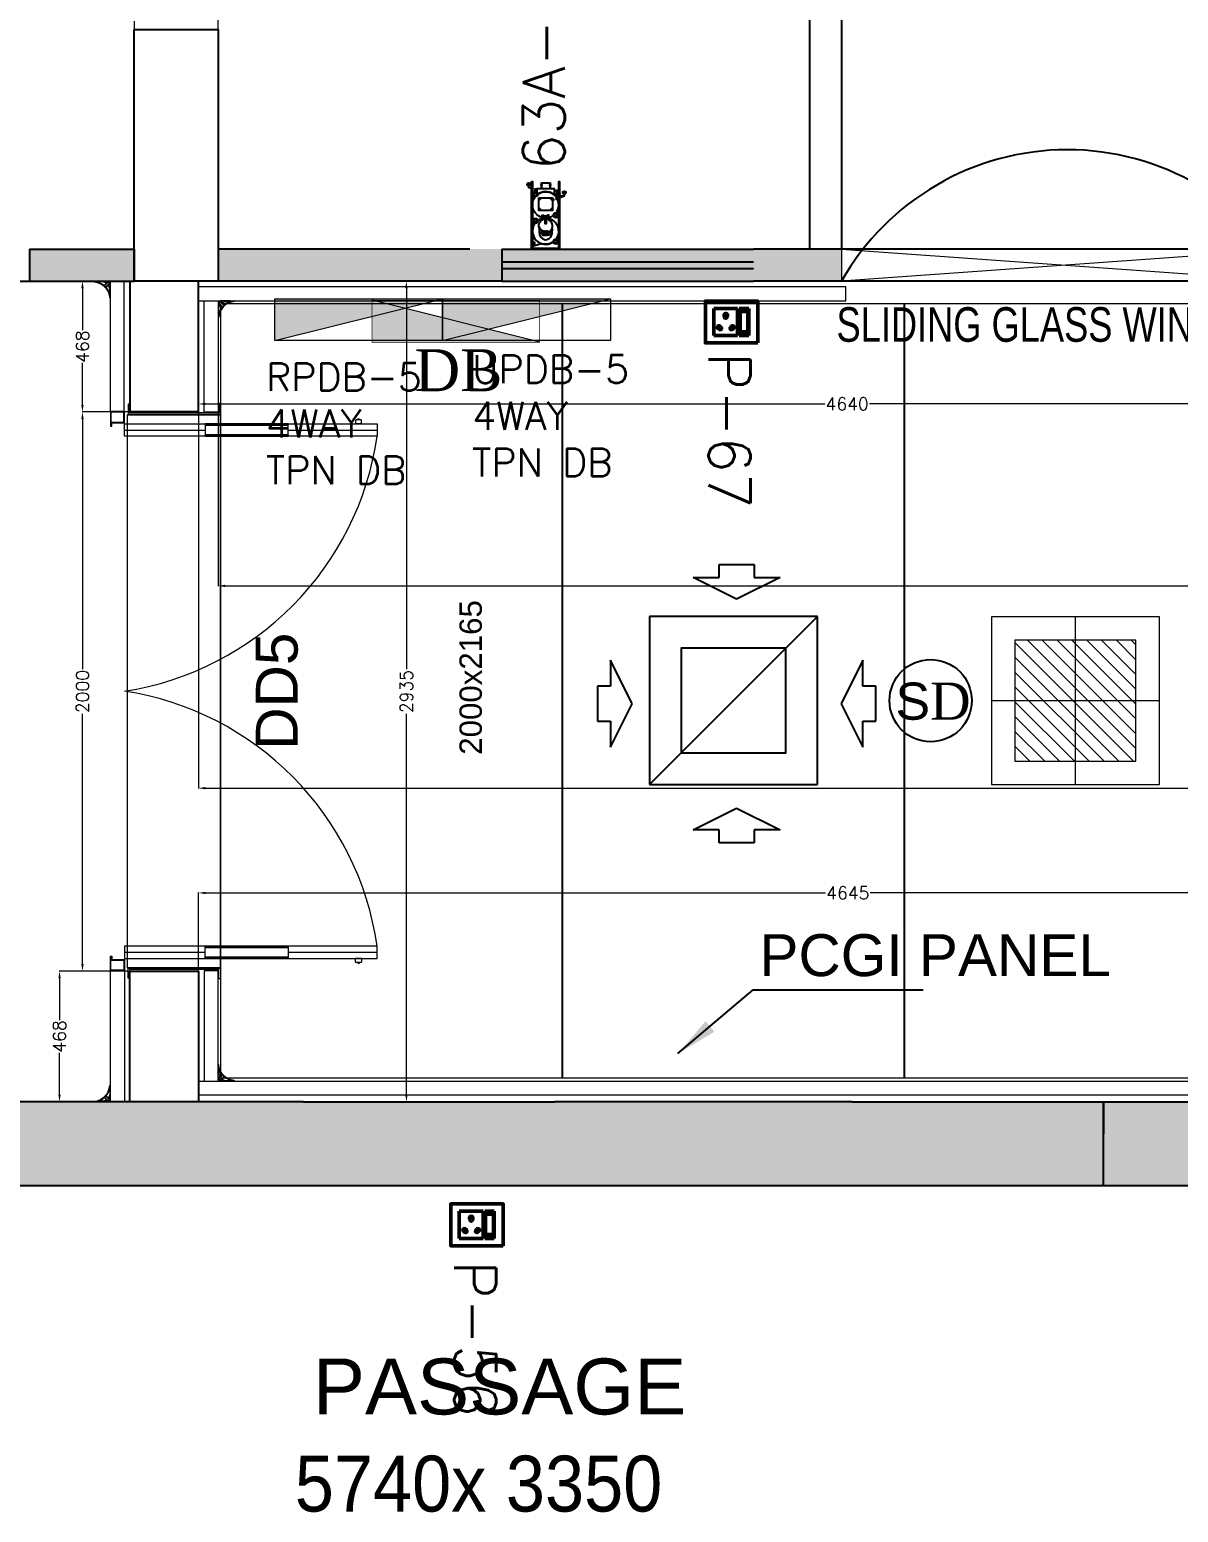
# Model space of a CAD drawing. Extents: x 11369658 to 11598203, y -3946797 to -3787209.
# Drawn here: x 11389994 to 11394102, y -3872175 to -3866871 of the extents above; entities that cross this region are included whole.
import ezdxf

# ---------------------------------------------------------------- set-up
doc = ezdxf.new("R2010")
doc.units = 0
doc.header["$MEASUREMENT"] = 0
doc.header["$PDMODE"] = 35
for name, pattern in [('CENTER', [0]), ('CENTER2', [1.125, 0.75, -0.125, 0.125, -0.125]), ('HIDDEN', [0.375, 0.25, -0.125])]:
    doc.linetypes.add(name, pattern=pattern)
doc.layers.get('0').update_dxf_attribs({"linetype": 'CONTINUOUS'})
doc.layers.get('Defpoints').update_dxf_attribs({"color": 251, "linetype": 'CONTINUOUS'})
for name, color, linetype, lineweight in [('0 Room description', 210, 'CONTINUOUS', 5), ('0.0', 8, 'CONTINUOUS', 0), ('Ahlada 50mm Wall Panel PCGI', 94, 'CONTINUOUS', 5), ('Ahlada Ceiling Panels', 202, 'CONTINUOUS', 5), ('Ahlada Coving', 3, 'CONTINUOUS', 0), ('Dim( Actpl )', 7, 'CONTINUOUS', 5), ('Double Leaf Door', 4, 'CONTINUOUS', 18), ('Double Leaf Door Emergency', 1, 'CONTINUOUS', 18), ('ELE-1 NO 6-16A RAW POWER SOCKET', 1, 'CONTINUOUS', 0), ('ELE-36W LED LIGHT', 210, 'CONTINUOUS', 18), ('ELE-POWER SOCKET TEXT', 7, 'CONTINUOUS', 5), ('ELE. DB', 1, 'CONTINUOUS', 9), ('ELE.DB', 1, 'CONTINUOUS', 20), ('ELE.DB @ 1', 1, 'CONTINUOUS', 20), ('ELE63A 3PH INDUSTRIAL SOCKET', 231, 'CONTINUOUS', 20), ('FA-BELOW SMOKE DERECTOR', 1, 'CONTINUOUS', 25), ('OT TEXT', 251, 'CONTINUOUS', 5), ('Title.Text', 3, 'CONTINUOUS', 13)]:
    doc.layers.add(name, color=color, linetype=linetype, lineweight=lineweight)
for name, color, linetype in [('BEAM', 251, 'CONTINUOUS'), ('BLOCK', 251, 'CONTINUOUS'), ('dim ref', 251, 'CONTINUOUS'), ('ELE 36W LED LIGHT', 6, 'CONTINUOUS'), ('ELE-LIGHTING TEXT', 7, 'CONTINUOUS'), ('HATCH', 251, 'CONTINUOUS'), ('HS', 251, 'CONTINUOUS'), ('MEP_HVAC_RA_DIFFUSER', 6, 'CONTINUOUS'), ('SECTION', 251, 'CONTINUOUS')]:
    doc.layers.add(name, color=color, linetype=linetype)
doc.styles.add('0_RM-NM', font='arial.ttf')
doc.styles.add('ARIAL', font='arial.ttf', dxfattribs={"width": 0.75})
doc.styles.add('PDF Times New Roman', font='times.ttf')
doc.styles.add('ROMANS', font='arial.ttf')
doc.styles.get("Standard").update_dxf_attribs({"font": 'arial.ttf'})
doc.styles.add('sudheer', font='romanc.shx')
doc.dimstyles.new('AEPL1', dxfattribs={"dimtxt": 45, "dimasz": 25, "dimexe": 1.25, "dimexo": 5, "dimtad": 0, "dimdec": 0, "dimtxsty": 'sudheer', "dimcen": 2.5, "dimclrd": 250, "dimclre": 250, "dimclrt": 7, "dimadec": 0, "dimazin": 0, "dimtfac": 1, "dimtdec": 0, "dimtmove": 0, "dimatfit": 3, "dimfxl": 1, "dimlwd": 0, "dimlwe": 0, "dimarcsym": 0})
doc.dimstyles.new('Scale 50', dxfattribs={"dimscale": 0, "dimtxt": 150, "dimasz": 150, "dimexe": 0, "dimexo": 0.1, "dimgap": 0, "dimtad": 0, "dimtoh": 1, "dimdec": 0, "dimzin": 0, "dimdsep": 46, "dimtxsty": '0_RM-NM', "dimcen": 0, "dimdle": 100, "dimclrd": 204, "dimclre": 212, "dimclrt": 224, "dimadec": 0, "dimazin": 0, "dimtfac": 1, "dimtdec": 0, "dimtofl": 0, "dimtmove": 1, "dimatfit": 3, "dimfxl": 1, "dimtolj": 1, "dimtzin": 0, "dimlwe": -1, "dimarcsym": 0})

# ---------------------------------------------------------------- blocks, each defined once
blk = doc.blocks.new('*D35')
at = {"layer": 'Defpoints', "color": 0, "ltscale": 500, "transparency": 16777216}
for p in [(11395237.5, -3867771.4), (11390597.5, -3867846.8), (11395237.5, -3868210.1)]:
    blk.add_point(p, dxfattribs=at)
at = {"layer": 'Dim( Actpl )', "color": 250, "lineweight": 0, "ltscale": 500, "transparency": 16777216}
for p, q in [((11395237.5, -3867776.4), (11395237.5, -3868211.4)), ((11390597.5, -3867851.8), (11390597.5, -3868211.4)), ((11390622.5, -3868210.1), (11392837.6, -3868210.1)), ((11395212.5, -3868210.1), (11392997.4, -3868210.1))]:
    blk.add_line(p, q, dxfattribs=at)
at = {"layer": 'Dim( Actpl )', "color": 250, "ltscale": 500, "transparency": 16777216}
for points in [[(11390622.5, -3868205.9), (11390622.5, -3868214.3), (11390597.5, -3868210.1)], [(11395212.5, -3868214.3), (11395212.5, -3868205.9), (11395237.5, -3868210.1)]]:
    blk.add_solid(points, dxfattribs=at)
at = {"layer": 'Dim( Actpl )', "color": 7, "ltscale": 500, "transparency": 16777216, "insert": (11392917.5, -3868210.1), "char_height": 45, "attachment_point": 5, "style": 'sudheer'}
blk.add_mtext('4640', dxfattribs=at)
blk = doc.blocks.new('*D44')
at = {"layer": 'Defpoints', "color": 0, "ltscale": 500, "transparency": 16777216}
for p in [(11390937.5, -3867771.4), (11390972.5, -3870706.4), (11391341.1, -3870706.4)]:
    blk.add_point(p, dxfattribs=at)
at = {"layer": 'Dim( Actpl )', "color": 250, "lineweight": 0, "ltscale": 500, "transparency": 16777216}
for p, q in [((11390942.5, -3867771.4), (11391342.4, -3867771.4)), ((11391341.1, -3867796.4), (11391341.1, -3869159)), ((11391341.1, -3870681.4), (11391341.1, -3869318.8)), ((11390977.5, -3870706.4), (11391342.4, -3870706.4))]:
    blk.add_line(p, q, dxfattribs=at)
at = {"layer": 'Dim( Actpl )', "color": 250, "ltscale": 500, "transparency": 16777216}
for points in [[(11391345.3, -3867796.4), (11391336.9, -3867796.4), (11391341.1, -3867771.4)], [(11391336.9, -3870681.4), (11391345.3, -3870681.4), (11391341.1, -3870706.4)]]:
    blk.add_solid(points, dxfattribs=at)
at = {"layer": 'Dim( Actpl )', "color": 7, "ltscale": 500, "transparency": 16777216, "insert": (11391341.1, -3869238.9), "char_height": 45, "attachment_point": 5, "rotation": 90, "style": 'sudheer'}
blk.add_mtext('2935', dxfattribs=at)
blk = doc.blocks.new('*D45')
at = {"layer": 'Defpoints', "color": 0, "ltscale": 500, "transparency": 16777216}
for p in [(11390597.5, -3869959.3), (11390597.5, -3870314.9), (11395242.4, -3870894.2)]:
    blk.add_point(p, dxfattribs=at)
at = {"layer": 'Dim( Actpl )', "color": 250, "lineweight": 0, "ltscale": 500, "transparency": 16777216}
for p, q in [((11390597.5, -3870309.9), (11390597.5, -3869958)), ((11390622.5, -3869959.3), (11392840, -3869959.3)), ((11395217.4, -3869959.3), (11392999.8, -3869959.3)), ((11395242.4, -3870889.2), (11395242.4, -3869958))]:
    blk.add_line(p, q, dxfattribs=at)
at = {"layer": 'Dim( Actpl )', "color": 250, "ltscale": 500, "transparency": 16777216}
for points in [[(11390622.5, -3869955.1), (11390622.5, -3869963.4), (11390597.5, -3869959.3)], [(11395217.4, -3869963.4), (11395217.4, -3869955.1), (11395242.4, -3869959.3)]]:
    blk.add_solid(points, dxfattribs=at)
at = {"layer": 'Dim( Actpl )', "color": 7, "ltscale": 500, "transparency": 16777216, "insert": (11392919.9, -3869959.3), "char_height": 45, "attachment_point": 5, "style": 'sudheer'}
blk.add_mtext('4645', dxfattribs=at)
blk = doc.blocks.new('*D49')
at = {"layer": 'Defpoints', "color": 0, "ltscale": 500, "transparency": 16777216}
for p in [(11390115.6, -3870238.9), (11390367.5, -3870238.9), (11390367.5, -3870706.4)]:
    blk.add_point(p, dxfattribs=at)
at = {"layer": 'Dim( Actpl )', "color": 250, "lineweight": 0, "ltscale": 500, "transparency": 16777216}
for p, q in [((11390362.5, -3870238.9), (11390114.3, -3870238.9)), ((11390115.6, -3870263.9), (11390115.6, -3870414.1)), ((11390115.6, -3870681.4), (11390115.6, -3870531.1)), ((11390362.5, -3870706.4), (11390114.3, -3870706.4))]:
    blk.add_line(p, q, dxfattribs=at)
at = {"layer": 'Dim( Actpl )', "color": 250, "ltscale": 500, "transparency": 16777216}
for points in [[(11390119.7, -3870263.9), (11390111.4, -3870263.9), (11390115.6, -3870238.9)], [(11390111.4, -3870681.4), (11390119.7, -3870681.4), (11390115.6, -3870706.4)]]:
    blk.add_solid(points, dxfattribs=at)
at = {"layer": 'Dim( Actpl )', "color": 7, "ltscale": 500, "transparency": 16777216, "insert": (11390115.6, -3870472.6), "char_height": 45, "attachment_point": 5, "rotation": 90, "style": 'sudheer'}
blk.add_mtext('468', dxfattribs=at)
blk = doc.blocks.new('*D50')
at = {"layer": 'Defpoints', "color": 0, "ltscale": 500, "transparency": 16777216}
for p in [(11390197.6, -3867771.4), (11390367.5, -3867771.4), (11390367.5, -3868238.9)]:
    blk.add_point(p, dxfattribs=at)
at = {"layer": 'Dim( Actpl )', "color": 250, "lineweight": 0, "ltscale": 500, "transparency": 16777216}
for p, q in [((11390362.5, -3867771.4), (11390196.3, -3867771.4)), ((11390197.6, -3867796.4), (11390197.6, -3867946.6)), ((11390197.6, -3868213.9), (11390197.6, -3868063.6)), ((11390362.5, -3868238.9), (11390196.3, -3868238.9))]:
    blk.add_line(p, q, dxfattribs=at)
at = {"layer": 'Dim( Actpl )', "color": 250, "ltscale": 500, "transparency": 16777216}
for points in [[(11390201.8, -3867796.4), (11390193.4, -3867796.4), (11390197.6, -3867771.4)], [(11390193.4, -3868213.9), (11390201.8, -3868213.9), (11390197.6, -3868238.9)]]:
    blk.add_solid(points, dxfattribs=at)
at = {"layer": 'Dim( Actpl )', "color": 7, "ltscale": 500, "transparency": 16777216, "insert": (11390197.6, -3868005.1), "char_height": 45, "attachment_point": 5, "rotation": 90, "style": 'sudheer'}
blk.add_mtext('468', dxfattribs=at)
blk = doc.blocks.new('*D51')
at = {"layer": 'Defpoints', "color": 0, "ltscale": 500, "transparency": 16777216}
for p in [(11390197.6, -3868238.9), (11390367.5, -3868238.9), (11390367.5, -3870238.9)]:
    blk.add_point(p, dxfattribs=at)
at = {"layer": 'Dim( Actpl )', "color": 250, "lineweight": 0, "ltscale": 500, "transparency": 16777216}
for p, q in [((11390362.5, -3868238.9), (11390196.3, -3868238.9)), ((11390197.6, -3868263.9), (11390197.6, -3869159)), ((11390197.6, -3870213.9), (11390197.6, -3869318.8)), ((11390362.5, -3870238.9), (11390196.3, -3870238.9))]:
    blk.add_line(p, q, dxfattribs=at)
at = {"layer": 'Dim( Actpl )', "color": 250, "ltscale": 500, "transparency": 16777216}
for points in [[(11390201.8, -3868263.9), (11390193.4, -3868263.9), (11390197.6, -3868238.9)], [(11390193.4, -3870213.9), (11390201.8, -3870213.9), (11390197.6, -3870238.9)]]:
    blk.add_solid(points, dxfattribs=at)
at = {"layer": 'Dim( Actpl )', "color": 7, "ltscale": 500, "transparency": 16777216, "insert": (11390197.6, -3869238.9), "char_height": 45, "attachment_point": 5, "rotation": 90, "style": 'sudheer'}
blk.add_mtext('2000', dxfattribs=at)
blk = doc.blocks.new('2000x2100x50 DD')
at = {"layer": 'Double Leaf Door'}
for points in [[(-17392.4, -46037.1), (-17387.4, -46037.1), (-17387.4, -45740.6), (-17392.4, -45740.6)], [(-17348.7, -45740.6), (-17353.7, -45740.6), (-17353.7, -46037.1), (-17348.7, -46037.1)], [(-15524.3, -45740.6), (-15519.4, -45740.6), (-15519.4, -46037.1), (-15524.3, -46037.1)], [(-15480.7, -46037.1), (-15485.6, -46037.1), (-15485.6, -45740.6), (-15480.7, -45740.6)]]:
    blk.add_hatch(color=6, dxfattribs=at).paths.add_polyline_path(points)
at = {"layer": 'Double Leaf Door', "color": 6}
for p, q in [((-17348.7, -45740.6), (-17392.4, -45740.6)), ((-17387.4, -46037.1), (-17387.4, -45740.6)), ((-17353.7, -46037.1), (-17353.7, -45740.6)), ((-15524.3, -46037.1), (-15524.3, -45740.6)), ((-15524.3, -45740.6), (-15480.7, -45740.6)), ((-15519.4, -46037.1), (-15519.4, -45740.6)), ((-15485.6, -46037.1), (-15485.6, -45740.6)), ((-15480.7, -45740.6), (-15480.7, -46037.1)), ((-17392.4, -46037.1), (-17348.7, -46037.1)), ((-15480.7, -46037.1), (-15524.3, -46037.1))]:
    blk.add_line(p, q, dxfattribs=at)
at = {"layer": 'Double Leaf Door', "color": 6, "ltscale": 100}
for p, q in [((-17353.7, -45740.6), (-17353.7, -46037.1)), ((-15519.4, -45740.6), (-15519.4, -46037.1))]:
    blk.add_line(p, q, dxfattribs=at)
at = {"layer": 'Double Leaf Door', "color": 8}
for p, q in [((-17436.5, -46326), (-17436.5, -46376)), ((-17396.4, -46326), (-17436.5, -46326)), ((-17434.6, -46328), (-17434.6, -46374.1)), ((-17398.3, -46328), (-17434.6, -46328)), ((-17398.3, -46373.1), (-17398.3, -46328)), ((-17396.4, -46371.1), (-17396.4, -46326)), ((-15476.7, -46371.1), (-15476.7, -46326)), ((-15476.7, -46326), (-15436.5, -46326)), ((-15474.7, -46373.1), (-15474.7, -46328)), ((-15474.7, -46328), (-15438.5, -46328)), ((-15438.5, -46328), (-15438.5, -46374.1)), ((-15436.5, -46326), (-15436.5, -46376)), ((-17436.5, -46376), (-17396.4, -46376)), ((-17434.6, -46374.1), (-17396.4, -46374.1)), ((-17386.4, -46373.1), (-17398.3, -46373.1)), ((-17384.4, -46371.1), (-17396.4, -46371.1)), ((-17396.4, -46374.1), (-17386.4, -46374.1)), ((-17396.4, -46376), (-17384.4, -46376)), ((-17386.4, -46374.1), (-17386.4, -46373.1)), ((-17384.4, -46376), (-17384.4, -46371.1)), ((-15488.6, -46376), (-15488.6, -46371.1)), ((-15488.6, -46371.1), (-15476.7, -46371.1)), ((-15476.7, -46376), (-15488.6, -46376)), ((-15486.6, -46374.1), (-15486.6, -46373.1)), ((-15486.6, -46373.1), (-15474.7, -46373.1)), ((-15476.7, -46374.1), (-15486.6, -46374.1)), ((-15438.5, -46374.1), (-15476.7, -46374.1)), ((-15436.5, -46376), (-15476.7, -46376))]:
    blk.add_line(p, q, dxfattribs=at)
at = {"layer": 'Double Leaf Door', "color": 6}
for points in [[(-17392.4, -45740.6), (-17392.4, -46037.1), (-17387.4, -46037.1), (-17387.4, -45740.6), (-17392.4, -45740.6)], [(-17348.7, -45740.6), (-17348.7, -46037.1), (-17353.7, -46037.1), (-17353.7, -45740.6), (-17348.7, -45740.6)], [(-15524.3, -45740.6), (-15524.3, -46037.1), (-15519.4, -46037.1), (-15519.4, -45740.6), (-15524.3, -45740.6)], [(-15480.7, -45740.6), (-15480.7, -46037.1), (-15485.6, -46037.1), (-15485.6, -45740.6), (-15480.7, -45740.6)]]:
    blk.add_lwpolyline(points, dxfattribs=at)
at = {"layer": 'Double Leaf Door', "ltscale": 5000}
for points in [[(-17392.4, -45740.6), (-17392.4, -46037.1), (-17387.4, -46037.1), (-17387.4, -45740.6), (-17392.4, -45740.6)], [(-15480.7, -45740.6), (-15480.7, -46037.1), (-15485.6, -46037.1), (-15485.6, -45740.6), (-15480.7, -45740.6)]]:
    blk.add_lwpolyline(points, dxfattribs=at)
at = {"layer": 'Double Leaf Door', "color": 8}
for centre, start, end in [((-17502.4, -46489.1), 8.6971, 81.8047), ((-15370.6, -46489.1), 98.1953, 171.3029)]:
    blk.add_arc(centre, 1078.3, start, end, dxfattribs=at)
at = {"layer": 'Double Leaf Door Emergency', "color": 8}
for p, q in [((-17392.4, -46326), (-17392.4, -45421.8)), ((-17392.4, -45421.8), (-17348.7, -45421.8)), ((-17370.6, -45740.6), (-17370.6, -45421.8)), ((-17348.7, -45421.8), (-17348.7, -46326)), ((-15480.7, -45421.8), (-15524.3, -45421.8)), ((-15524.3, -45421.8), (-15524.3, -46326)), ((-15502.5, -45740.6), (-15502.5, -45421.8)), ((-15480.7, -46326), (-15480.7, -45421.8)), ((-17406.8, -45479.3), (-17406.8, -45497.3)), ((-17392.4, -45477.4), (-17404.8, -45477.4)), ((-17404.8, -45499.3), (-17392.4, -45499.3)), ((-17392.4, -45477.4), (-17392.4, -45499.3)), ((-15480.7, -45477.4), (-15468.3, -45477.4)), ((-15480.7, -45477.4), (-15480.7, -45499.3)), ((-15468.3, -45499.3), (-15480.7, -45499.3)), ((-15466.3, -45479.3), (-15466.3, -45497.3)), ((-17370.6, -46326), (-17370.6, -46037.1)), ((-15502.5, -46326), (-15502.5, -46037.1)), ((-17348.7, -46326), (-17392.4, -46326)), ((-15524.3, -46326), (-15480.7, -46326))]:
    blk.add_line(p, q, dxfattribs=at)
at = {"layer": 'Double Leaf Door Emergency'}
for p, q in [((-17392.4, -45740.6), (-17392.4, -46037.1)), ((-17348.7, -46037.1), (-17348.7, -45740.6))]:
    blk.add_line(p, q, dxfattribs=at)
at = {"layer": 'Double Leaf Door Emergency', "color": 8}
for centre, radius, start, end in [((-17406.8, -45488.3), 3.72, 90, 270), ((-17404.8, -45479.3), 1.98, 90, 180), ((-17404.8, -45497.3), 1.98, 180, 270), ((-15468.3, -45479.3), 1.98, 0, 90), ((-15468.3, -45497.3), 1.98, 270, 0), ((-15466.3, -45488.3), 3.72, 270, 90)]:
    blk.add_arc(centre, radius, start, end, dxfattribs=at)
blk = doc.blocks.new('A010004 Mezz.F. Layout Plan$0$b & c')
at = {"layer": 'Ahlada Coving', "color": 3}
for p, q in [((-4.1, 40.9), (-5.7, 42.5)), ((-2.7, 7.8), (-3.7, 7.8)), ((-3.7, 7.8), (-2.7, 6)), ((4.9, 15.3), (-2.7, 7.8)), ((-2.7, 6), (5.7, 14.4)), ((8.7, 11.4), (0.3, 3)), ((0.3, 3), (2.1, 2)), ((2.1, 3), (9.7, 10.6)), ((2.1, 2), (2.1, 3)), ((36.9, 0), (35.3, 1.6))]:
    blk.add_line(p, q, dxfattribs=at)
blk.add_lwpolyline([(-5.7, 30.7), (-5.7, 5.7), (0, 0), (25, 0), (22.8, 1.5), (13.2, 1.5), (3.6, 4.5), (3.6, 1.5), (0.6, 1.5), (-4.2, 6.3), (-4.2, 9.3), (-1.2, 9.3), (-4.2, 18.9), (-4.2, 28.4), (-5.7, 30.7)], dxfattribs=at)
for radius, start, end in [(44, 181.9548, 220.5976), (42.5, 184.1661, 265.906), (44, 222.2286, 227.7746), (44, 229.4056, 268.1119)]:
    blk.add_arc((38.3, 44), radius, start, end, dxfattribs=at)
blk = doc.blocks.new('*D105')
at = {"layer": 'Defpoints', "color": 0, "ltscale": 500, "transparency": 16777216}
for p in [(11390667.8, -3868129.1), (11421864.9, -3868371.1), (11421864.9, -3868860.9)]:
    blk.add_point(p, dxfattribs=at)
at = {"layer": 'Dim( Actpl )', "color": 250, "lineweight": 0, "ltscale": 500, "transparency": 16777216}
for p, q in [((11390667.8, -3868134.1), (11390667.8, -3868862.1)), ((11421864.9, -3868376.1), (11421864.9, -3868862.1)), ((11390692.8, -3868860.9), (11406173.6, -3868860.9)), ((11421839.9, -3868860.9), (11406359.1, -3868860.9))]:
    blk.add_line(p, q, dxfattribs=at)
at = {"layer": 'Dim( Actpl )', "color": 250, "ltscale": 500, "transparency": 16777216}
for points in [[(11390692.8, -3868856.7), (11390692.8, -3868865), (11390667.8, -3868860.9)], [(11421839.9, -3868865), (11421839.9, -3868856.7), (11421864.9, -3868860.9)]]:
    blk.add_solid(points, dxfattribs=at)
at = {"layer": 'Dim( Actpl )', "color": 7, "ltscale": 500, "transparency": 16777216, "insert": (11406266.4, -3868860.9), "char_height": 45, "attachment_point": 5, "style": 'sudheer'}
blk.add_mtext('31197', dxfattribs=at)
blk = doc.blocks.new('*D107')
at = {"layer": 'Defpoints', "color": 0, "ltscale": 500, "transparency": 16777216}
for p in [(11390597.5, -3868238.9), (11421934.9, -3868238.9), (11421934.9, -3869584.5)]:
    blk.add_point(p, dxfattribs=at)
at = {"layer": 'Dim( Actpl )', "color": 250, "lineweight": 0, "ltscale": 500, "transparency": 16777216}
for p, q in [((11390597.5, -3868243.9), (11390597.5, -3869585.8)), ((11421934.9, -3868243.9), (11421934.9, -3869585.8)), ((11390622.5, -3869584.5), (11406169.1, -3869584.5)), ((11421909.9, -3869584.5), (11406363.2, -3869584.5))]:
    blk.add_line(p, q, dxfattribs=at)
at = {"layer": 'Dim( Actpl )', "color": 250, "ltscale": 500, "transparency": 16777216}
for points in [[(11390622.5, -3869580.3), (11390622.5, -3869588.7), (11390597.5, -3869584.5)], [(11421909.9, -3869588.7), (11421909.9, -3869580.3), (11421934.9, -3869584.5)]]:
    blk.add_solid(points, dxfattribs=at)
at = {"layer": 'Dim( Actpl )', "color": 7, "ltscale": 500, "transparency": 16777216, "insert": (11406266.2, -3869584.5), "char_height": 45, "attachment_point": 5, "style": 'sudheer'}
blk.add_mtext('31337', dxfattribs=at)
blk = doc.blocks.new('FREAWFRED')
at = {"layer": 'ELE.DB @ 1'}
h = blk.add_hatch(color=1, dxfattribs=at)
h.dxf.hatch_style = 1
h.paths.add_polyline_path([(149.9, 0), (149.9, 600), (0, 600)])
at = {"layer": 'ELE.DB'}
blk.add_line((0, 600), (149.9, 0), dxfattribs=at)
blk.add_lwpolyline([(0, 0), (0, 600), (149.9, 600), (149.9, 0)], close=True, dxfattribs=at)
blk = doc.blocks.new('UPS DB')
at = {"layer": 'HATCH'}
h = blk.add_hatch(color=3, dxfattribs=at)
h.dxf.hatch_style = 1
h.paths.add_polyline_path([(0, -150), (600, -150), (600, 0)])
at = {"layer": 'ELE. DB', "color": 3}
blk.add_line((600, 0), (0, -150), dxfattribs=at)
blk.add_lwpolyline([(0, 0), (600, 0), (600, -150), (0, -150)], close=True, dxfattribs=at)
blk = doc.blocks.new('A$C2EC22F09')
at = {"lineweight": 15, "ltscale": 5}
h = blk.add_hatch(color=251, dxfattribs=at)
h.dxf.hatch_style = 1
h.paths.add_polyline_path([(150, 300), (0, 300), (0, -300)])
at = {"color": 7, "lineweight": 15, "ltscale": 5}
blk.add_line((0, -300), (150, 300), dxfattribs=at)
at = {"color": 7, "lineweight": 15, "ltscale": 5, "const_width": 2.42}
blk.add_lwpolyline([(0, -300), (0, 300), (150, 300), (150, -300), (0, -300)], dxfattribs=at)
at = {"layer": 'OT TEXT', "color": 117, "lineweight": 5, "insert": (-100.4, -9), "char_height": 150, "attachment_point": 5, "rotation": 270}
blk.add_mtext('{\\fTimes New Roman|b0|i0|c0|p18;\\C5;DB}', dxfattribs=at)
blk = doc.blocks.new('6-16A RAW POWER SOCKET 3M')
at = {"layer": 'ELE-1 NO 6-16A RAW POWER SOCKET', "lineweight": 50}
for p, q in [((0, 57.9), (72.3, 57.9)), ((0, 57.9), (72.3, 57.9)), ((0, 32.7), (0, 57.9)), ((0, 57.9), (0, 32.7)), ((7.9, 55.8), (64.4, 55.8)), ((7.9, 34.8), (7.9, 55.8)), ((61.9, 55.8), (61.9, 34.8)), ((64.4, 55.8), (64.4, 34.8)), ((72.3, 57.9), (72.3, 32.7)), ((72.3, 32.7), (0, 32.7)), ((0, 28.5), (0, -34.8)), ((72.3, 28.5), (0, 28.5)), ((64.4, 34.8), (7.9, 34.8)), ((72.3, -34.8), (72.3, 28.5)), ((0, -34.8), (72.3, -34.8))]:
    blk.add_line(p, q, dxfattribs=at)
blk.add_lwpolyline([(92, 82.1), (92, -57.5), (-19.7, -57.5), (-19.7, 82.1)], close=True, dxfattribs=at)
for centre, radius, start, end in [((18.3, -3.1), 4.93, 37.1584, 322.8416), ((23.3, -3.1), 3.14, 251.4031, 108.5969), ((50.3, 14.9), 4.24, 357.49, 264.7311), ((53.2, 11.6), 3.43, 194.9049, 67.3162), ((50.3, -21.2), 4.24, 95.2689, 2.51), ((53.2, -17.8), 3.43, 292.6838, 165.0951)]:
    blk.add_arc(centre, radius, start, end, dxfattribs=at)
blk = doc.blocks.new('32A 1PH INDUSTRIAL UPS')
at = {"layer": 'ELE63A 3PH INDUSTRIAL SOCKET'}
for points in [[(-360, 47), (-359, 47), (-359, 47), (-359, 48), (-360, 48), (-360, 48), (-360, 47), (-360, 47)], [(-360, 45), (-359, 45), (-359, 46), (-359, 46), (-360, 46), (-360, 46), (-360, 46), (-360, 45)]]:
    blk.add_hatch(color=256, dxfattribs=at).paths.add_polyline_path(points)
at = {"layer": 'ELE63A 3PH INDUSTRIAL SOCKET', "lineweight": 25}
for points in [[(-419, 136), (-419, 139), (-419, 142)], [(-416, 134), (-416, 139), (-416, 144)], [(-405, 139), (-412, 139), (-412, 147)], [(-412, 139), (-412, 130)], [(-388, 110), (-390, 139), (-401, 139)], [(-363, 74), (-390, 139)], [(-488, 32), (-470, 32), (-470, 29), (-451, 34), (-470, 39), (-470, 36), (-488, 36)], [(-395, 65), (-442, 65), (-442, -65), (-414, -65)], [(-400, 88), (-420, 88)], [(-410, 98), (-410, 76)], [(-406, 106), (-354, 92)], [(-397, 104), (-397, 65)], [(-394, 90), (-384, 80)], [(-391, 93), (-381, 83)], [(-367, 55), (-367, 53), (-367, 52), (-367, 51)], [(-363, 60), (-365, 59), (-366, 58), (-366, 57)], [(-366, 52), (-366, 53), (-366, 55), (-365, 57), (-362, 53)], [(-366, 48), (-365, 47), (-363, 46), (-362, 46)], [(-365, 50), (-364, 49), (-363, 48), (-362, 48)], [(-360, 60), (-361, 59), (-363, 59), (-364, 58)], [(-363, 59), (-359, 55)], [(-356, 60), (-358, 61), (-360, 61), (-361, 61)], [(-360, 52), (-356, 48)], [(-360, 47), (-358, 47), (-357, 48), (-356, 49)], [(-360, 46), (-358, 46), (-356, 46), (-355, 47)], [(-354, 57), (-355, 58), (-357, 59), (-358, 59)], [(-358, 54), (-354, 50), (-354, 52), (-354, 53), (-354, 54)], [(-352, 55), (-353, 57), (-354, 58), (-354, 59)], [(-354, 48), (-353, 50), (-352, 52), (-352, 53)], [(-126, 97), (-323, 97)], [(-214, 25), (-245, 25), (-245, 15), (-214, 15)], [(-235, 62), (-237, 60), (-238, 59), (-239, 57), (-240, 55), (-240, 53), (-239, 51), (-238, 49)], [(-239, 15), (-239, -15)], [(-239, 4), (-182, 4), (-182, -4), (-239, -4)], [(-228, 25), (-230, 31), (-233, 37), (-235, 43), (-238, 49), (-236, 45)], [(-216, 25), (-216, 15)], [(-167, -52), (-165, -52), (-160, -52), (-156, -51), (-152, -50), (-148, -48), (-144, -46), (-140, -43), (-136, -40), (-133, -37), (-130, -33), (-127, -29), (-125, -24), (-123, -20), (-121, -15), (-120, -10), (-120, -5), (-119, 0), (-120, 4), (-120, 8)], [(-145, 49), (-134, 50), (-131, 48), (-128, 45), (-125, 42), (-122, 38), (-119, 34), (-117, 29), (-115, 24), (-113, 20), (-120, 8), (-128, 10)], [(-121, 21), (-113, 20)], [(-100, -24), (-108, -30), (-120, -30), (-112, -24), (-110, -18), (-109, -12), (-108, -6), (-108, 0), (-108, 5), (-109, 10), (-110, 15), (-111, 20), (-114, 15), (-116, 15)], [(-120, -30), (-117, -24), (-115, -18), (-114, -12), (-113, -6), (-113, 0), (-113, 5), (-114, 10), (-114, 15)], [(-113, 20), (-111, 20)], [(-488, -33), (-470, -33), (-470, -36), (-451, -31), (-470, -26), (-470, -29), (-488, -29)], [(-462, -126), (-451, -126), (-443, -92)], [(-422, -65), (-422, -78), (-429, -78), (-429, -76), (-433, -76), (-433, -78), (-440, -78), (-440, -65)], [(-422, -67), (-440, -67)], [(-422, -71), (-440, -71)], [(-429, -71), (-434, -67)], [(-431, -84), (-431, -63)], [(-126, -97), (-323, -97)], [(-214, -25), (-245, -25), (-245, -15), (-214, -15)], [(-220, -25), (-218, -31), (-216, -37), (-213, -43), (-210, -49), (-214, -43), (-216, -36)], [(-216, -15), (-216, -25)], [(-214, -4), (-214, -26), (-208, -26), (-206, -30), (-204, -33), (-201, -37), (-198, -40), (-194, -43), (-190, -46), (-186, -48), (-182, -50), (-178, -51), (-174, -52), (-170, -52)], [(-213, -62), (-212, -60), (-210, -59), (-209, -57), (-209, -55), (-209, -53), (-209, -51), (-210, -49)], [(-42, -106), (-94, -92)], [(-51, -88), (-27, -88)], [(-38, -98), (-38, -78)], [(-480, -123), (-480, -126), (-480, -129)], [(-477, -121), (-477, -126), (-477, -132)], [(-473, -135), (-473, -118)], [(-466, -126), (-473, -126)]]:
    blk.add_lwpolyline(points, dxfattribs=at)
at = {"layer": 'ELE63A 3PH INDUSTRIAL SOCKET', "lineweight": 25, "ltscale": 0.225}
blk.add_lwpolyline([(-495, -104), (-495, -97), (0, -97), (0, 97), (-495, 97), (-495, 104), (7, 104), (7, -104)], close=True, dxfattribs=at)
at = {"layer": 'ELE63A 3PH INDUSTRIAL SOCKET', "lineweight": 25, "ltscale": 0.036667}
blk.add_lwpolyline([(-484, 30), (-484, -27)], dxfattribs=at)
at = {"layer": 'ELE63A 3PH INDUSTRIAL SOCKET', "lineweight": 25}
for points in [[(-405, 106, 0.580946), (-428, 83), (-423, 65)], [(-228, -25, -2.970687), (-273, 84), (-272, 83), (-270, 83), (-268, 83), (-266, 83), (-264, 84), (-262, 86), (-261, 87)], [(-410, -62), (-408, -60), (-407, -59), (-406, -57), (-405, -55), (-405, -53), (-406, -51), (-407, -49, -0.770115), (-273, 84, 0.770115), (-407, -49)], [(-220, 25, -0.494902), (-77, 84), (-75, 83), (-73, 83), (-71, 83), (-69, 83), (-67, 84), (-66, 86), (-64, 87)], [(-170, -52), (-167, -52), (-163, -51), (-159, -50), (-155, -48), (-151, -46), (-147, -43), (-143, -40), (-140, -37), (-137, -33), (-134, -29), (-132, -24), (-130, -20), (-129, -15), (-128, -10), (-127, -5), (-127, 0), (-127, 5), (-128, 10), (-121, 21), (-123, 25), (-125, 29), (-128, 34), (-131, 37), (-134, 41), (-138, 44), (-142, 46), (-145, 49), (-150, 47), (-151, 48), (-156, 50), (-160, 51), (-164, 52), (-169, 52, 0.278874), (-208, 26), (-214, 26), (-214, 4)], [(-39, 62), (-40, 60), (-42, 59), (-43, 57), (-43, 55), (-43, 53), (-43, 51), (-42, 49, -0.770115), (-175, -84), (-177, -83), (-179, -83), (-181, -83), (-183, -83), (-185, -84), (-186, -86), (-188, -87)], [(-148, -48), (-119, -48, 0.407317), (-63, 0, 0.415703), (-119, 48), (-131, 48)], [(-112, -24), (-100, -24), (-98, -18), (-97, -12), (-96, -6), (-96, 0, 0.169576), (-112, 46), (-129, 46)], [(-236, -45, -0.430134), (-372, -84), (-373, -83), (-375, -83), (-378, -83), (-380, -83), (-381, -84), (-383, -86), (-384, -87)], [(-43, -106, 0.580946), (-20, -83), (-34, -32)]]:
    blk.add_lwpolyline(points, format="xyb", dxfattribs=at)
at = {"layer": 'ELE63A 3PH INDUSTRIAL SOCKET', "lineweight": 13}
for points in [[(-410, 88), (-410, 88)], [(-410, 88), (-410, 88)], [(-385, 88), (-385, 88)], [(-357, 55), (-357, 55)], [(-38, -88), (-38, -88)]]:
    blk.add_lwpolyline(points, dxfattribs=at)
at = {"layer": 'ELE63A 3PH INDUSTRIAL SOCKET', "lineweight": 25}
for points in [[(-374, -51), (-374, 51), (-281, 51), (-281, -51)], [(-365, 39), (-364, 39), (-363, 40), (-363, 41), (-362, 42), (-362, 43), (-362, 44), (-363, 45), (-363, 45), (-364, 46), (-365, 46), (-366, 46), (-367, 45), (-368, 45), (-368, 44), (-368, 43), (-368, 42), (-368, 41), (-367, 40), (-366, 39)], [(-289, 39), (-288, 39), (-287, 40), (-287, 41), (-286, 42), (-286, 43), (-286, 44), (-287, 45), (-287, 45), (-288, 46), (-289, 46), (-290, 46), (-291, 45), (-292, 45), (-292, 44), (-293, 43), (-292, 42), (-292, 41), (-291, 40), (-290, 39)], [(-365, -46), (-364, -46), (-363, -45), (-363, -45), (-362, -44), (-362, -43), (-362, -42), (-363, -41), (-363, -40), (-364, -39), (-365, -39), (-366, -39), (-367, -40), (-368, -41), (-368, -42), (-368, -43), (-368, -44), (-368, -45), (-367, -45), (-366, -46)], [(-289, -46), (-288, -46), (-287, -45), (-287, -45), (-286, -44), (-286, -43), (-286, -42), (-287, -41), (-287, -40), (-288, -39), (-289, -39), (-290, -39), (-291, -40), (-292, -41), (-292, -42), (-293, -43), (-292, -44), (-292, -45), (-291, -45), (-290, -46)]]:
    blk.add_lwpolyline(points, close=True, dxfattribs=at)
for centre, radius in [((-413, 139), 11.7), ((-410, 88), 6.57), ((-387, 87), 9.32), ((-387, 86), 7.39), ((-245, 77), 18.6), ((-245, 77), 10.5), ((-49, 77), 18.6), ((-49, 77), 10.5), ((-400, -77), 18.5), ((-400, -77), 10.6), ((-203, -77), 18.5), ((-203, -77), 10.6), ((-38, -88), 6.48), ((-474, -126), 11.5)]:
    blk.add_circle(centre, radius, dxfattribs=at)
for radius, start, end in [(97.4, 59.7533, 158.0316), (97.5, 239.7992, 30.2008)]:
    blk.add_arc((-126, 0), radius, start, end, dxfattribs=at)
at = {"layer": 'ELE63A 3PH INDUSTRIAL SOCKET'}
for points in [[(-386, 110), (-391, 110), (-387, 96)], [(-361, 75), (-365, 73), (-358, 61)], [(-445, -91), (-441, -92), (-440, -78)]]:
    blk.add_solid(points, dxfattribs=at)
blk = doc.blocks.new('SMOKE DETECTOR')
at = {"layer": 'FA-BELOW SMOKE DERECTOR', "color": 7}
blk.add_circle((931029, -118294), 350, dxfattribs=at)
at = {"layer": 'FA-BELOW SMOKE DERECTOR', "insert": (930730, -118461), "char_height": 316.24, "attachment_point": 7, "style": 'PDF Times New Roman'}
blk.add_mtext('{\\fArial|b0|i0|c0|p34;S}D', dxfattribs=at)
blk = doc.blocks.new('light300x600')
at = {"layer": 'ELE-36W LED LIGHT', "lineweight": 0}
for p, q in [((918214.7, -78407.4), (918214.7, -79007.4)), ((918814.7, -78407.4), (918214.7, -78407.4)), ((918514.7, -78407.4), (918514.7, -79007.4)), ((918814.7, -79007.4), (918814.7, -78407.4)), ((918298.3, -78491.3), (918298.6, -78491)), ((918298.3, -78544.3), (918351.6, -78491)), ((918298.3, -78597.3), (918404.7, -78491)), ((918298.3, -78650.4), (918457.7, -78491)), ((918298.3, -78703.4), (918510.7, -78491)), ((918298.3, -78756.4), (918563.8, -78491)), ((918298.3, -78809.5), (918616.8, -78491)), ((918298.3, -78862.5), (918669.8, -78491)), ((918298.3, -78915.5), (918722.9, -78491)), ((918298.3, -78491), (918298.3, -78923.7)), ((918731.1, -78491), (918298.3, -78491)), ((918731.1, -78923.7), (918731.1, -78491)), ((918343.2, -78923.7), (918731.1, -78535.8)), ((918396.2, -78923.7), (918731.1, -78588.8)), ((918449.2, -78923.7), (918731.1, -78641.9)), ((918502.3, -78923.7), (918731.1, -78694.9)), ((918214.7, -78707.4), (918814.7, -78707.4)), ((918555.3, -78923.7), (918731.1, -78747.9)), ((918608.3, -78923.7), (918731.1, -78801)), ((918661.3, -78923.7), (918731.1, -78854)), ((918714.4, -78923.7), (918731.1, -78907)), ((918298.3, -78923.7), (918731.1, -78923.7)), ((918214.7, -79007.4), (918814.7, -79007.4))]:
    blk.add_line(p, q, dxfattribs=at)
blk = doc.blocks.new('RA_DIFFUSER_600X600 MM')
at = {"layer": 'MEP_HVAC_RA_DIFFUSER', "color": 6}
for p, q in [((11906563.2, -3793381.3), (11906687.7, -3793381.3)), ((11906563.2, -3793427.9), (11906563.2, -3793381.3)), ((11906687.7, -3793381.3), (11906687.7, -3793427.9)), ((11906469.9, -3793427.9), (11906563.2, -3793427.9)), ((11906625.5, -3793505.8), (11906469.9, -3793427.9)), ((11906781.1, -3793427.9), (11906625.5, -3793505.8)), ((11906687.7, -3793427.9), (11906781.1, -3793427.9)), ((11906314.2, -3794168), (11906914.2, -3793568)), ((11906314.2, -3793568), (11906314.2, -3794168)), ((11906914.2, -3793568), (11906314.2, -3793568)), ((11906914.2, -3794168), (11906914.2, -3793568)), ((11906174.2, -3793723.6), (11906174.2, -3793817)), ((11906252, -3793879.3), (11906174.2, -3793723.6)), ((11907076.8, -3793723.6), (11906999, -3793879.3)), ((11907076.8, -3793817), (11907076.8, -3793723.6)), ((11906127.5, -3793817), (11906127.5, -3793941.5)), ((11906174.2, -3793817), (11906127.5, -3793817)), ((11907123.5, -3793817), (11907076.8, -3793817)), ((11907123.5, -3793941.5), (11907123.5, -3793817)), ((11906174.2, -3794034.9), (11906252, -3793879.3)), ((11906999, -3793879.3), (11907076.8, -3794034.9)), ((11906127.5, -3793941.5), (11906174.2, -3793941.5)), ((11906174.2, -3793941.5), (11906174.2, -3794034.9)), ((11907076.8, -3793941.5), (11907123.5, -3793941.5)), ((11907076.8, -3794034.9), (11907076.8, -3793941.5)), ((11906314.2, -3794168), (11906914.2, -3794168)), ((11906469.9, -3794330.6), (11906625.5, -3794252.8)), ((11906625.5, -3794252.8), (11906781.1, -3794330.6)), ((11906563.2, -3794330.6), (11906469.9, -3794330.6)), ((11906563.2, -3794377.3), (11906563.2, -3794330.6)), ((11906687.7, -3794330.6), (11906687.7, -3794377.3)), ((11906781.1, -3794330.6), (11906687.7, -3794330.6)), ((11906687.7, -3794377.3), (11906563.2, -3794377.3))]:
    blk.add_line(p, q, dxfattribs=at)
blk.add_lwpolyline([(11906426.7, -3794055.5), (11906801.7, -3794055.5), (11906801.7, -3793680.5), (11906426.7, -3793680.5)], close=True, dxfattribs=at)

msp = doc.modelspace()

# ---------------------------------------------------------------- hatches: boundary and pattern name
at = {"ltscale": 500}
for points in [[(11389993.7, -3867656.4), (11389993.7, -3867771.4), (11390367.5, -3867771.4), (11390367.5, -3867656.4)], [(11392897.5, -3867656.4), (11390667.5, -3867656.4), (11390667.5, -3867771.4), (11392897.5, -3867771.4)], [(11383992.5, -3870706.4), (11394812.5, -3870706.4), (11394812.5, -3871006.4), (11383992.5, -3871006.4)]]:
    msp.add_hatch(color=8, dxfattribs=at).paths.add_polyline_path(points)
at = {"layer": 'HS', "lineweight": -3, "ltscale": 500}
h = msp.add_hatch(color=8, dxfattribs=at)
h.dxf.hatch_style = 1
h.paths.add_polyline_path([(11392582.5, -3867725.4), (11391682.5, -3867725.4), (11391682.5, -3867771.4), (11392582.5, -3867771.4)])
h.paths.add_polyline_path([(11392582.5, -3867702.4), (11391682.5, -3867702.4), (11391682.5, -3867725.4), (11392582.5, -3867725.4)])
h.paths.add_polyline_path([(11392582.5, -3867656.4), (11391682.5, -3867656.4), (11391682.5, -3867702.4), (11392582.5, -3867702.4)])
h.paths.add_polyline_path([(11389087.1, -3867553.8), (11389400.3, -3867553.8), (11389400.3, -3867854.6), (11389087.1, -3867854.6)], flags=9)

# ---------------------------------------------------------------- linework, layer by layer
at = {"color": 8, "lineweight": 25}
for p, q in [((11392782.5, -3865576.4), (11392782.5, -3867656.4)), ((11392897.5, -3865576.4), (11392897.5, -3867656.4)), ((11389993.7, -3867656.4), (11390367.5, -3867656.4)), ((11389993.7, -3867656.4), (11389993.7, -3867771.4)), ((11390367.5, -3867656.4), (11390367.5, -3867771.4)), ((11391567.5, -3867656.4), (11390667.5, -3867656.4)), ((11391682.5, -3867656.4), (11391682.5, -3867771.4)), ((11391682.5, -3867656.4), (11392582.5, -3867656.4)), ((11391682.5, -3867702.4), (11392582.5, -3867702.4)), ((11394512.5, -3867656.4), (11392582.5, -3867656.4)), ((11391682.5, -3867725.4), (11392582.5, -3867725.4)), ((11389352.5, -3867771.4), (11390367.5, -3867771.4)), ((11391682.5, -3867771.4), (11390667.5, -3867771.4)), ((11391682.5, -3867771.4), (11392582.5, -3867771.4)), ((11394512.5, -3867771.4), (11392582.5, -3867771.4)), ((11390597.5, -3868238.9), (11390352.5, -3868238.9)), ((11390972.5, -3870706.4), (11389682.5, -3870706.4)), ((11390972.5, -3870706.4), (11391872.5, -3870706.4)), ((11392934.2, -3870706.4), (11391872.5, -3870706.4)), ((11392934.2, -3870706.4), (11393834.2, -3870706.4)), ((11393834.2, -3870706.4), (11393834.2, -3870821.4))]:
    msp.add_line(p, q, dxfattribs=at)
at = {"color": 8, "lineweight": 25, "ltscale": 500}
for p, q in [((11390367.5, -3867771.4), (11390367.5, -3866871.4)), ((11390367.5, -3866871.4), (11390667.5, -3866871.4)), ((11390667.5, -3866871.4), (11390667.5, -3867771.4)), ((11390667.5, -3867771.4), (11390367.5, -3867771.4)), ((11390352.5, -3870238.9), (11390597.5, -3870238.9)), ((11393834.2, -3871006.4), (11393834.2, -3870706.4)), ((11393834.2, -3870706.4), (11394812.5, -3870706.4)), ((11393834.2, -3871006.4), (11388782.5, -3871006.4)), ((11394812.5, -3871006.4), (11393834.2, -3871006.4))]:
    msp.add_line(p, q, dxfattribs=at)
at = {"color": 8, "lineweight": -3}
msp.add_arc((11393704.9, -3868229.1), 928.2, 29.539, 150.4539, dxfattribs=at)
at = {"layer": '0.0', "ltscale": 500}
for p, q in [((11392897.5, -3867656.4), (11394512.5, -3867771.5)), ((11394512.5, -3867656.4), (11392897.5, -3867771.4)), ((11392897.5, -3867656.4), (11392897.5, -3867771.4))]:
    msp.add_line(p, q, dxfattribs=at)
at = {"layer": 'Ahlada 50mm Wall Panel PCGI'}
for p, q in [((11390282.1, -3867771.4), (11390282.1, -3868239.7)), ((11390332.3, -3868239.7), (11390332.3, -3867771.4)), ((11392912.4, -3867791.7), (11390597.7, -3867791.7)), ((11390597.7, -3867791.7), (11390597.7, -3867848.9)), ((11392912.4, -3867841.9), (11392912.4, -3867791.7)), ((11390597.7, -3867841.9), (11392912.4, -3867841.9)), ((11390617.7, -3868239.7), (11390617.7, -3867841.9)), ((11390667.8, -3867841.9), (11390667.8, -3868239.7)), ((11390667.8, -3868239.7), (11390617.7, -3868239.7)), ((11390282.3, -3870706.4), (11390282.3, -3870237.5)), ((11390282.3, -3870237.5), (11390332.5, -3870237.5)), ((11390332.5, -3870237.5), (11390332.5, -3870706.4)), ((11390667.6, -3870237.5), (11390617.5, -3870237.5)), ((11390617.5, -3870237.5), (11390617.5, -3870632)), ((11390667.6, -3870632), (11390667.6, -3870237.5)), ((11390597.5, -3870682.2), (11390597.5, -3870625)), ((11390597.5, -3870632), (11395242.4, -3870632)), ((11395242.4, -3870682.2), (11390597.5, -3870682.2))]:
    msp.add_line(p, q, dxfattribs=at)
for points in [[(11390345.5, -3868211.3), (11390345.5, -3868247.1), (11390675.7, -3868247.1), (11390675.7, -3868208.7), (11390670.7, -3868208.7), (11390670.7, -3868242.1), (11390350.5, -3868242.1), (11390350.5, -3868211.3)], [(11390345.5, -3870263.7), (11390345.5, -3870227.9), (11390675.7, -3870227.9), (11390675.7, -3870266.3), (11390670.7, -3870266.3), (11390670.7, -3870232.9), (11390350.5, -3870232.9), (11390350.5, -3870263.7)]]:
    msp.add_lwpolyline(points, close=True, dxfattribs=at)
at = {"layer": 'Ahlada Ceiling Panels'}
for p, q in [((11390677.8, -3870622), (11390677.8, -3867851.9)), ((11421854.9, -3867851.9), (11390677.8, -3867851.9)), ((11391897.8, -3870622), (11391897.8, -3867851.9)), ((11391900.8, -3870622), (11391900.8, -3867851.9)), ((11393120.8, -3870622), (11393120.8, -3867851.9)), ((11393123.8, -3870622), (11393123.8, -3867851.9)), ((11390342.3, -3868249.7), (11390674.8, -3868249.7)), ((11390342.3, -3868249.7), (11390342.3, -3870227.5)), ((11390674.8, -3868249.7), (11390674.8, -3870227.5)), ((11390674.8, -3870227.5), (11390342.3, -3870227.5)), ((11419999.8, -3870622), (11390677.8, -3870622))]:
    msp.add_line(p, q, dxfattribs=at)
at = {"layer": 'BEAM', "color": 8, "linetype": 'HIDDEN', "lineweight": 18, "ltscale": 800}
for p, q in [((11390367.5, -3861741.4), (11390367.5, -3866871.4)), ((11390667.5, -3866871.4), (11390667.5, -3861741.4))]:
    msp.add_line(p, q, dxfattribs=at)
at = {"layer": 'SECTION', "ltscale": 500}
for p, q in [((11390352.5, -3867771.4), (11390352.5, -3868238.9)), ((11390597.5, -3868238.9), (11390597.5, -3867771.4)), ((11390367.5, -3868238.9), (11390597.5, -3868238.9)), ((11390352.5, -3870706.4), (11390352.5, -3870238.9)), ((11390352.5, -3870238.9), (11390582.5, -3870238.9)), ((11390597.5, -3870238.9), (11390597.5, -3870706.4))]:
    msp.add_line(p, q, dxfattribs=at)

# ---------------------------------------------------------------- block references
at = {"layer": 'Ahlada Coving', "color": 7, "ltscale": 500, "yscale": 1.418185559101401, "zscale": 1.418185559101401}
for p, xscale, rotation in [((11390282.1, -3867779.4), -1.418185559101401, 89.99999998683711), ((11390667.8, -3867849.9), 1.418185559101401, 270.0000000131628), ((11390667.6, -3870624), -1.418185559101401, 269.9999999868372), ((11390282.3, -3870698.4), 1.418185559101401, 90.0000000131628)]:
    msp.add_blockref('A010004 Mezz.F. Layout Plan$0$b & c', p, dxfattribs=dict(at, xscale=xscale, rotation=rotation))
at = {"layer": 'BLOCK', "color": 3, "lineweight": 0, "ltscale": 500, "rotation": 90}
msp.add_blockref('A$C2EC22F09', (11391518.2, -3867989.4), dxfattribs=at)
at = {"layer": 'Double Leaf Door', "rotation": 270}
msp.add_blockref('2000x2100x50 DD', (11436658.4, -3885674), dxfattribs=at)
at = {"layer": 'ELE 36W LED LIGHT', "rotation": 89.9999999995464}
msp.add_blockref('light300x600', (11315026.5, -4787786.2), dxfattribs=at)
at = {"layer": 'ELE-1 NO 6-16A RAW POWER SOCKET', "linetype": 'ByBlock', "xscale": 1.343246120226769, "yscale": 1.343246120226769, "zscale": 1.343246120226769, "rotation": 270}
for p in [(11392487.5, -3867868.6), (11391577.1, -3871097.8)]:
    msp.add_blockref('6-16A RAW POWER SOCKET 3M', p, dxfattribs=at)
at = {"layer": 'ELE. DB', "rotation": 179.9999999999997}
msp.add_blockref('UPS DB', (11392070.8, -3867983.7), dxfattribs=at)
at = {"layer": 'ELE.DB', "linetype": 'ByBlock', "rotation": 89.99999999999999}
msp.add_blockref('FREAWFRED', (11391470.8, -3867983.7), dxfattribs=at)
at = {"layer": 'ELE63A 3PH INDUSTRIAL SOCKET', "linetype": 'ByBlock', "xscale": 0.4816913873471625, "yscale": 0.4816913873471625, "zscale": 0.4816913873471625, "rotation": 270}
msp.add_blockref('32A 1PH INDUSTRIAL UPS', (11391839, -3867653.1), dxfattribs=at)
at = {"layer": 'FA-BELOW SMOKE DERECTOR', "color": 6, "xscale": 0.4201363174152561, "yscale": 0.4201363174152561, "zscale": 0.4201363174152561}
msp.add_blockref('SMOKE DETECTOR', (11002056.8, -3819571.8), dxfattribs=at)
at = {"layer": 'MEP_HVAC_RA_DIFFUSER', "color": 0, "lineweight": 0, "ltscale": 500}
msp.add_blockref('RA_DIFFUSER_600X600 MM', (-514103.4, -75403), dxfattribs=at)

# ---------------------------------------------------------------- texts
at = {"color": 8, "lineweight": 20, "style": 'ARIAL', "width": 0.75}
msp.add_text('SLIDING GLASS WINDOW', height=123.729, dxfattribs=at).set_placement((11392879.3, -3867987.8))
at = {"color": 8, "lineweight": 20}
msp.add_text('PASSAGE', height=200, dxfattribs=at).set_placement((11391006.5, -3871824.7))
at = {"color": 8, "lineweight": 20, "width": 0.9}
msp.add_text('5740x 3350', height=200, dxfattribs=at).set_placement((11390942, -3872172))
at = {"layer": '0 Room description', "insert": (11391612.1, -3869465), "char_height": 80, "width": 612.193, "attachment_point": 7, "rotation": 90, "bg_fill": 2}
msp.add_mtext('2000x2165', dxfattribs=at)
at = {"layer": 'dim ref', "color": 5, "insert": (11392380.6, -3870106.9), "char_height": 150, "width": 1679.74, "attachment_point": 1}
msp.add_mtext('\\pi222.83402;{\\C150;PCGI PANEL}', dxfattribs=at)
at = {"layer": 'ELE-LIGHTING TEXT', "char_height": 100, "width": 620.822, "attachment_point": 1}
for s, insert in [('{\\Fromans.shx|c228;RPDB-5 4WAY TPN DB\\P}', (11390838.9, -3868063.8)), ('{\\Fromans.shx|c228;UPDB-5 4WAY TPN DB\\P}', (11391576.1, -3868036.1))]:
    msp.add_mtext(s, dxfattribs=dict(at, insert=insert))
at = {"layer": 'ELE-POWER SOCKET TEXT', "color": 0, "linetype": 'CENTER', "ltscale": 500, "char_height": 150, "width": 3324.973, "attachment_point": 1}
for s, insert, rotation in [('{\\Fromans.shx|c228;63A-4\\P}', (11391758.1, -3867375.2), 90), ('{\\Fromans.shx|c228;P-67\\P}', (11392572.1, -3868025.4), 270), ('{\\Fromans.shx|c228;P-56\\P}', (11391662.1, -3871274.7), 270)]:
    msp.add_mtext(s, dxfattribs=dict(at, insert=insert, rotation=rotation))
at = {"layer": 'Title.Text', "color": 7, "linetype": 'CENTER2', "lineweight": 25, "ltscale": 0.7, "style": 'ROMANS'}
msp.add_text('DD5', height=149.78, rotation=90, dxfattribs=at).set_placement((11390952.2, -3869446.7))

# ---------------------------------------------------------------- dimensions: what is measured, and where the dimension line sits
at = {"layer": 'Dim( Actpl )', "ltscale": 500}
for base, p1, p2, picture, middle in [((11390182.5848985, -3867771.3732809), (11390352.4725103, -3868238.8732809), (11390352.47251, -3867771.3732809), '*D50', (11390182.5848985, -3868005.1232809)), ((11390182.6, -3868238.9), (11390352.5, -3870238.9), (11390352.5, -3868238.9), '*D51', (11390182.6, -3869238.9)), ((11390100.5665754, -3870238.8732809), (11390352.4725103, -3870706.3732809), (11390352.4725103, -3870238.8732809), '*D49', (11390100.5665754, -3870472.6232809))]:
    dim = msp.add_linear_dim(base=base, p1=p1, p2=p2, angle=90, dimstyle='AEPL1', dxfattribs=at)
    dim.commit()
    dim.dimension.update_dxf_attribs({"geometry": picture, "text_midpoint": middle, "insert": (-15, 0)})
for base, p1, p2, picture, middle in [((11395237.5, -3868210.1), (11390597.5, -3867846.8), (11395237.5, -3867771.4), '*D35', (11392917.5, -3868210.1)), ((11390597.5, -3869959.3), (11395242.4, -3870894.2), (11390597.5, -3870314.9), '*D45', (11392919.9, -3869959.3))]:
    dim = msp.add_linear_dim(base=base, p1=p1, p2=p2, dimstyle='AEPL1', dxfattribs=at)
    dim.commit()
    dim.dimension.update_dxf_attribs({"geometry": picture, "text_midpoint": middle})
dim = msp.add_linear_dim(base=(11391341.1, -3870706.4), p1=(11390937.5, -3867771.4), p2=(11390972.5, -3870706.4), angle=90, dimstyle='AEPL1', dxfattribs=at)
dim.commit()
dim.dimension.update_dxf_attribs({"geometry": '*D44', "text_midpoint": (11391341.1, -3869238.9)})

# ---------------------------------------------------------------- leaders
at = {"layer": 'dim ref', "color": 5}
msp.add_leader([(11392312.4, -3870533.9), (11392581.4, -3870306.1), (11393188.7, -3870306.1)], dimstyle='Scale 50', override={"dimscale": 1}, dxfattribs=at)

# ---------------------------------------------------------------- next in the draw order: dimensions: what is measured, and where the dimension line sits
at = {"layer": 'Dim( Actpl )', "ltscale": 500}
for base, p1, p2, picture, middle in [((11421864.9, -3868860.9), (11390667.8, -3868129.1), (11421864.9, -3868371.1), '*D105', (11406266.4, -3868860.9)), ((11421934.9, -3869584.5), (11390597.5, -3868238.9), (11421934.9, -3868238.9), '*D107', (11406266.2, -3869584.5))]:
    dim = msp.add_linear_dim(base=base, p1=p1, p2=p2, dimstyle='AEPL1', dxfattribs=at)
    dim.commit()
    dim.dimension.update_dxf_attribs({"geometry": picture, "text_midpoint": middle})

doc.saveas('drawing.dxf')
